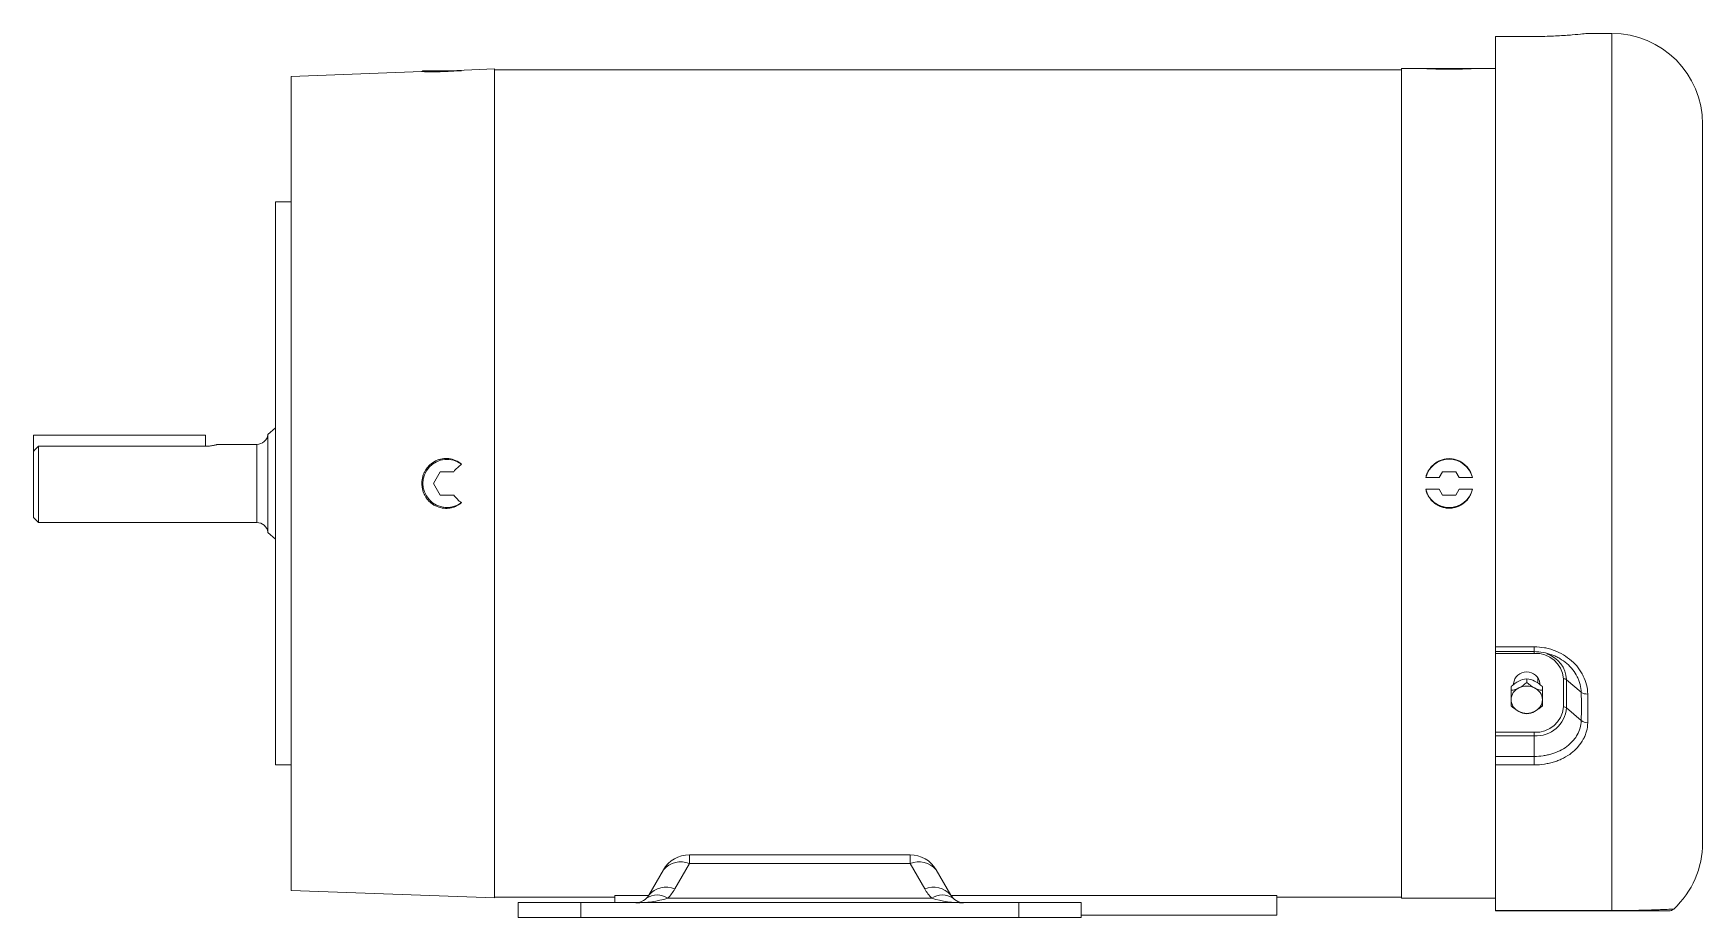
# Paper-space layout '_Back' of a CAD drawing. Header units: inches. Extents: x -7.3 to 6, y -3.5 to 3.6.
import ezdxf

# ---------------------------------------------------------------- set-up
doc = ezdxf.new("R2010")
doc.units = ezdxf.units.IN
doc.header["$MEASUREMENT"] = 0

psp = doc.layouts.new('_Back')

# ---------------------------------------------------------------- linework, layer by layer
at = {"color": 7, "linetype": 'Continuous', "lineweight": 15}
for p, q in [((4.685, 3.571), (4.375, 3.571)), ((4.685, 3.571), (4.375, 3.571)), ((4.375, -3.416), (4.375, 3.571)), ((4.685, 3.571), (4.685, 3.571)), ((5.305, 3.596), (5.113, 3.596)), ((5.305, -3.416), (5.305, 3.596)), ((-4.205, 3.291), (-5.25, 3.252)), ((-5.25, 3.252), (-5.25, -3.252)), ((-4.198, 3.298), (-4.205, 3.291)), ((-4.198, 3.298), (-3.889, 3.298)), ((-3.625, 3.312), (-3.987, 3.298)), ((-3.625, -3.312), (-3.625, 3.312)), ((3.625, 3.306), (-3.625, 3.306)), ((4.375, 3.315), (3.625, 3.315)), ((3.625, -3.315), (3.625, 3.315)), ((3.818, 3.315), (4.192, 3.315)), ((6.031, 2.87), (6.031, -2.87)), ((-5.25, 2.249), (-5.375, 2.249)), ((-5.375, 2.249), (-5.375, -2.249)), ((-5.375, 0.444), (-5.436, 0.391)), ((-7.31, -0.272), (-7.31, 0.385)), ((-5.935, 0.385), (-7.31, 0.385)), ((-7.27, 0.298), (-5.93, 0.298)), ((-7.27, 0.298), (-7.27, -0.312)), ((-5.935, 0.298), (-5.935, 0.385)), ((-5.525, 0.312), (-5.836, 0.312)), ((-5.436, -0.391), (-5.436, 0.391)), ((-4.059, 0.094), (-4.113, 0)), ((-4.113, 0), (-4.059, -0.094)), ((-3.951, 0.094), (-4.059, 0.094)), ((3.818, 0.047), (3.924, 0.047)), ((3.951, 0.094), (3.924, 0.047)), ((4.059, 0.094), (3.951, 0.094)), ((4.086, 0.047), (4.059, 0.094)), ((4.086, 0.047), (4.192, 0.047)), ((-4.059, -0.094), (-3.951, -0.094)), ((3.924, -0.047), (3.818, -0.047)), ((3.924, -0.047), (3.951, -0.094)), ((3.951, -0.094), (4.059, -0.094)), ((4.059, -0.094), (4.086, -0.047)), ((4.192, -0.047), (4.086, -0.047)), ((-7.31, -0.272), (-7.27, -0.312)), ((-7.27, -0.312), (-5.525, -0.312)), ((-5.436, -0.391), (-5.375, -0.444)), ((4.375, -1.306), (4.685, -1.306)), ((4.685, -1.306), (4.685, -1.359)), ((4.685, -1.344), (4.375, -1.344)), ((4.685, -1.359), (4.375, -1.359)), ((4.52, -1.599), (4.52, -1.606)), ((4.625, -1.59), (4.625, -1.561)), ((4.73, -1.606), (4.73, -1.599)), ((4.918, -1.786), (4.918, -1.56)), ((5.061, -1.669), (4.944, -1.568)), ((4.944, -1.568), (4.944, -1.793)), ((4.5, -1.777), (4.5, -1.624)), ((4.75, -1.777), (4.75, -1.624)), ((5.061, -1.894), (4.944, -1.793)), ((4.375, -1.987), (4.685, -1.987)), ((4.685, -2.249), (4.685, -1.987)), ((4.685, -2.017), (4.375, -2.017)), ((-5.375, -2.249), (-5.25, -2.249)), ((4.375, -2.181), (4.685, -2.181)), ((4.685, -2.249), (4.375, -2.249)), ((-2.067, -3.037), (-2.184, -3.24)), ((-0.303, -2.967), (-2.067, -2.967)), ((-0.303, -3.037), (-2.067, -3.037)), ((-0.186, -3.24), (-0.303, -3.037)), ((-2.391, -3.289), (-2.274, -3.087)), ((-0.096, -3.087), (0.021, -3.289)), ((-5.25, -3.252), (-3.625, -3.312)), ((-3.625, -3.306), (-2.663, -3.306)), ((-2.663, -3.293), (-2.393, -3.293)), ((-2.663, -3.349), (-2.663, -3.293)), ((-2.241, -3.314), (-0.129, -3.314)), ((0.042, -3.315), (0.021, -3.289)), ((0.023, -3.293), (2.629, -3.293)), ((2.629, -3.45), (2.629, -3.293)), ((2.629, -3.306), (3.625, -3.306)), ((3.625, -3.315), (4.375, -3.315)), ((-3.435, -3.349), (1.065, -3.349)), ((-3.435, -3.469), (-3.435, -3.349)), ((-2.935, -3.349), (-2.935, -3.469)), ((0.565, -3.469), (0.565, -3.349)), ((1.065, -3.349), (1.065, -3.469)), ((1.065, -3.45), (2.629, -3.45)), ((4.375, -3.413), (5.305, -3.413)), ((5.305, -3.416), (4.375, -3.416)), ((-3.435, -3.469), (1.065, -3.469))]:
    psp.add_line(p, q, dxfattribs=at)
at = {"color": 8, "linetype": 'Continuous', "lineweight": 15}
for p, q in [((-5.525, -0.312), (-5.525, 0.312)), ((4.715, -1.595), (4.715, -1.553)), ((-2.067, -3.037), (-2.067, -2.967)), ((-0.303, -3.037), (-0.303, -2.967))]:
    psp.add_line(p, q, dxfattribs=at)
at = {"color": 7, "linetype": 'Continuous', "lineweight": 15}
for centre, radius, start, end in [((5.305, 2.87), 0.726, 0, 90), ((-5.525, 0.402), 0.09, 270, 352.5384), ((-4.005, 0), 0.192, 53.0268, 306.9732), ((4.005, 0), 0.193, 14.0936, 165.9064), ((4.005, 0), 0.193, 194.0936, 345.9064), ((-5.525, -0.402), 0.09, 7.4616, 90), ((4.7, -1.577), 0.219, 4.4019, 93.8113), ((4.672, -1.798), 0.245, 116.5594, 134.6362), ((4.625, -1.611), 0.106, 6.2339, 173.7661), ((4.633, -1.709), 0.148, 93.1495, 118.5732), ((4.453, -1.415), 0.245, 296.5594, 314.6362), ((4.617, -1.709), 0.148, 61.4268, 86.8505), ((4.797, -1.415), 0.245, 225.3638, 243.4406), ((4.578, -1.798), 0.245, 45.3638, 63.4406), ((4.92, -1.602), 0.0415, 54.8603, 92.9355), ((4.607, -1.731), 0.107, 114.4479, 178.172), ((4.492, -1.505), 0.148, 273.1495, 298.5732), ((4.607, -1.725), 0.107, 181.828, 245.5521), ((4.625, -1.761), 0.142, 63.7983, 116.2017), ((4.643, -1.731), 0.107, 1.828, 65.5521), ((4.758, -1.505), 0.148, 241.4268, 266.8505), ((4.643, -1.725), 0.107, 294.4479, 358.172), ((5.106, -1.597), 0.0857, 237.668, 274.0958), ((0.47, -1.782), 4.592, 358.5951, 1.4049), ((0.365, -1.797), 4.749, 358.6185, 1.3815), ((4.672, -1.603), 0.245, 225.3638, 243.4406), ((4.625, -1.695), 0.142, 243.7983, 296.2017), ((4.633, -1.692), 0.148, 241.4268, 266.8505), ((4.617, -1.692), 0.148, 273.1495, 298.5732), ((4.7, -1.769), 0.219, 266.1887, 355.5981), ((4.701, -1.774), 0.243, 266.1887, 355.5981), ((4.578, -1.603), 0.245, 296.5594, 314.6362), ((4.92, -1.827), 0.0415, 54.8603, 92.9355), ((5.11, -1.831), 0.0807, 232.1987, 271.7878), ((5.305, -2.87), 0.726, 313.0538, 0), ((-2.067, -3.207), 0.24, 90, 150), ((-2.138, -3.199), 0.176, 66.211, 140.688), ((-0.303, -3.207), 0.24, 30, 90), ((-0.232, -3.199), 0.176, 39.312, 113.789), ((-2.495, -3.229), 0.12, 270, 330), ((-2.481, -2.512), 0.838, 269.0554, 286.6843), ((-2.325, -3.436), 0.148, 55.1431, 124.8569), ((-2.255, -3.401), 0.176, 66.211, 140.688), ((-2.495, -3.06), 0.36, 315, 330), ((-0.115, -3.401), 0.176, 39.312, 113.789), ((0.125, -3.06), 0.36, 210, 225), ((-0.045, -3.436), 0.148, 55.1431, 124.8569), ((0.111, -2.512), 0.838, 253.3157, 270.9446), ((0.125, -3.229), 0.12, 210, 270), ((5.76, -3.356), 0.06, 270, 311.9904)]:
    psp.add_arc(centre, radius, start, end, dxfattribs=at)
at = {"color": 8, "linetype": 'Continuous', "lineweight": 15}
psp.add_arc((4.717, -1.577), 0.226, 2.4261, 72.1502, dxfattribs=at)
at = {"color": 7, "linetype": 'Continuous', "lineweight": 15}
for points, knots in [([(5.113, 3.596), (5.113, 3.596), (5.112, 3.596), (5.077, 3.592), (4.994, 3.584), (4.895, 3.577), (4.806, 3.573), (4.742, 3.571), (4.701, 3.571), (4.685, 3.571)], [0, 0, 0, 0, 0.07936, 0.287025, 0.496091, 0.709183, 0.81631, 0.926507, 1, 1, 1, 1]), ([(-4.205, 3.29), (-4.205, 3.29), (-4.209, 3.291), (-4.194, 3.29), (-4.161, 3.29), (-4.108, 3.289), (-4.045, 3.29), (-3.98, 3.293), (-3.927, 3.296), (-3.9, 3.298), (-3.889, 3.298)], [0, 0, 0, 0, 0.011596, 0.167896, 0.324037, 0.47703, 0.625183, 0.769275, 0.912206, 1, 1, 1, 1]), ([(4.192, 3.315), (4.189, 3.315), (4.186, 3.314), (4.178, 3.314), (4.173, 3.314), (4.161, 3.313), (4.155, 3.313), (4.141, 3.312), (4.133, 3.312), (4.116, 3.311), (4.107, 3.311), (4.088, 3.31), (4.079, 3.31), (4.058, 3.31), (4.048, 3.309), (4.026, 3.309), (4.016, 3.309), (3.994, 3.309), (3.983, 3.309), (3.962, 3.309), (3.952, 3.31), (3.931, 3.31), (3.922, 3.31), (3.903, 3.311), (3.894, 3.311), (3.877, 3.312), (3.869, 3.312), (3.855, 3.313), (3.849, 3.313), (3.837, 3.314), (3.832, 3.314), (3.824, 3.314), (3.821, 3.315), (3.818, 3.315)], [0, 0, 0, 0, 0.0625, 0.0625, 0.125, 0.125, 0.1875, 0.1875, 0.25, 0.25, 0.3125, 0.3125, 0.375, 0.375, 0.4375, 0.4375, 0.5, 0.5, 0.5625, 0.5625, 0.625, 0.625, 0.6875, 0.6875, 0.75, 0.75, 0.8125, 0.8125, 0.875, 0.875, 0.9375, 0.9375, 1, 1, 1, 1]), ([(-5.836, 0.312), (-5.836, 0.312), (-5.837, 0.312), (-5.839, 0.311), (-5.841, 0.311), (-5.846, 0.31), (-5.849, 0.309), (-5.856, 0.307), (-5.86, 0.306), (-5.873, 0.303), (-5.883, 0.301), (-5.9, 0.299), (-5.906, 0.299), (-5.918, 0.298), (-5.924, 0.298), (-5.93, 0.298)], [0, 0, 0, 0, 0.125, 0.125, 0.25, 0.25, 0.375, 0.375, 0.5, 0.5, 0.75, 0.75, 0.875, 0.875, 1, 1, 1, 1]), ([(-3.889, 0.154), (-3.903, 0.166), (-3.919, 0.176), (-3.953, 0.191), (-3.971, 0.196), (-3.998, 0.199), (-4.007, 0.199), (-4.026, 0.199), (-4.035, 0.198), (-4.053, 0.195), (-4.062, 0.193), (-4.08, 0.187), (-4.088, 0.184), (-4.113, 0.171), (-4.128, 0.161), (-4.148, 0.142), (-4.155, 0.135), (-4.166, 0.121), (-4.172, 0.113), (-4.181, 0.097), (-4.185, 0.089), (-4.193, 0.072), (-4.196, 0.063), (-4.203, 0.037), (-4.205, 0.019), (-4.205, -0.009), (-4.205, -0.019), (-4.202, -0.037), (-4.201, -0.046), (-4.196, -0.063), (-4.193, -0.072), (-4.185, -0.089), (-4.181, -0.097), (-4.172, -0.113), (-4.166, -0.121), (-4.155, -0.135), (-4.148, -0.142), (-4.135, -0.154), (-4.128, -0.16), (-4.113, -0.171), (-4.105, -0.175), (-4.08, -0.188), (-4.062, -0.193), (-4.026, -0.2), (-4.007, -0.2), (-3.98, -0.197), (-3.971, -0.195), (-3.953, -0.19), (-3.944, -0.187), (-3.928, -0.179), (-3.919, -0.175), (-3.904, -0.165), (-3.896, -0.16), (-3.889, -0.154)], [0, 0, 0, 0, 0.0625, 0.0625, 0.125, 0.125, 0.15625, 0.15625, 0.1875, 0.1875, 0.21875, 0.21875, 0.25, 0.25, 0.3125, 0.3125, 0.34375, 0.34375, 0.375, 0.375, 0.40625, 0.40625, 0.4375, 0.4375, 0.5, 0.5, 0.53125, 0.53125, 0.5625, 0.5625, 0.59375, 0.59375, 0.625, 0.625, 0.65625, 0.65625, 0.6875, 0.6875, 0.71875, 0.71875, 0.75, 0.75, 0.8125, 0.8125, 0.875, 0.875, 0.90625, 0.90625, 0.9375, 0.9375, 0.96875, 0.96875, 1, 1, 1, 1]), ([(-3.951, 0.094), (-3.942, 0.105), (-3.932, 0.116), (-3.911, 0.136), (-3.9, 0.145), (-3.889, 0.154)], [0, 0, 0, 0, 0.5, 0.5, 1, 1, 1, 1]), ([(3.818, 0.047), (3.821, 0.057), (3.824, 0.068), (3.832, 0.088), (3.837, 0.097), (3.849, 0.116), (3.855, 0.124), (3.869, 0.141), (3.877, 0.148), (3.894, 0.162), (3.903, 0.168), (3.921, 0.179), (3.931, 0.183), (3.952, 0.191), (3.962, 0.193), (3.983, 0.197), (3.994, 0.198), (4.016, 0.198), (4.027, 0.197), (4.048, 0.193), (4.058, 0.191), (4.079, 0.183), (4.089, 0.179), (4.107, 0.168), (4.116, 0.162), (4.133, 0.148), (4.141, 0.141), (4.155, 0.124), (4.161, 0.116), (4.173, 0.097), (4.178, 0.088), (4.186, 0.068), (4.189, 0.057), (4.192, 0.047)], [0, 0, 0, 0, 0.0625, 0.0625, 0.125, 0.125, 0.1875, 0.1875, 0.25, 0.25, 0.3125, 0.3125, 0.375, 0.375, 0.4375, 0.4375, 0.5, 0.5, 0.5625, 0.5625, 0.625, 0.625, 0.6875, 0.6875, 0.75, 0.75, 0.8125, 0.8125, 0.875, 0.875, 0.9375, 0.9375, 1, 1, 1, 1]), ([(-3.889, -0.154), (-3.901, -0.145), (-3.912, -0.136), (-3.932, -0.116), (-3.942, -0.105), (-3.951, -0.094)], [0, 0, 0, 0, 0.5, 0.5, 1, 1, 1, 1]), ([(4.192, -0.047), (4.189, -0.057), (4.186, -0.068), (4.178, -0.087), (4.173, -0.097), (4.161, -0.116), (4.155, -0.124), (4.141, -0.141), (4.133, -0.148), (4.116, -0.162), (4.107, -0.168), (4.088, -0.179), (4.079, -0.183), (4.058, -0.191), (4.048, -0.193), (4.026, -0.197), (4.016, -0.198), (3.994, -0.198), (3.983, -0.197), (3.962, -0.193), (3.952, -0.191), (3.931, -0.183), (3.922, -0.179), (3.903, -0.168), (3.894, -0.162), (3.877, -0.148), (3.869, -0.141), (3.855, -0.124), (3.849, -0.116), (3.837, -0.097), (3.832, -0.088), (3.824, -0.068), (3.821, -0.057), (3.818, -0.047)], [0, 0, 0, 0, 0.0625, 0.0625, 0.125, 0.125, 0.1875, 0.1875, 0.25, 0.25, 0.3125, 0.3125, 0.375, 0.375, 0.4375, 0.4375, 0.5, 0.5, 0.5625, 0.5625, 0.625, 0.625, 0.6875, 0.6875, 0.75, 0.75, 0.8125, 0.8125, 0.875, 0.875, 0.9375, 0.9375, 1, 1, 1, 1]), ([(4.685, -1.306), (4.713, -1.306), (4.74, -1.308), (4.78, -1.315), (4.793, -1.318), (4.82, -1.326), (4.833, -1.33), (4.871, -1.344), (4.895, -1.356), (4.941, -1.384), (4.963, -1.4), (5.003, -1.434), (5.021, -1.453), (5.044, -1.484), (5.052, -1.495), (5.065, -1.517), (5.071, -1.528), (5.088, -1.562), (5.097, -1.585), (5.109, -1.633), (5.112, -1.658), (5.113, -1.682)], [0, 0, 0, 0, 0.125, 0.125, 0.1875, 0.1875, 0.25, 0.25, 0.375, 0.375, 0.5, 0.5, 0.625, 0.625, 0.6875, 0.6875, 0.75, 0.75, 0.875, 0.875, 1, 1, 1, 1]), ([(5.061, -1.669), (5.06, -1.648), (5.057, -1.627), (5.049, -1.596), (5.046, -1.586), (5.038, -1.565), (5.034, -1.555), (5.019, -1.525), (5.007, -1.507), (4.979, -1.471), (4.963, -1.454), (4.928, -1.424), (4.909, -1.411), (4.879, -1.393), (4.868, -1.387), (4.847, -1.377), (4.836, -1.373), (4.803, -1.361), (4.78, -1.354), (4.733, -1.346), (4.709, -1.344), (4.685, -1.344)], [0, 0, 0, 0, 0.125, 0.125, 0.1875, 0.1875, 0.25, 0.25, 0.375, 0.375, 0.5, 0.5, 0.625, 0.625, 0.6875, 0.6875, 0.75, 0.75, 0.875, 0.875, 1, 1, 1, 1]), ([(4.685, -2.181), (4.709, -2.181), (4.733, -2.18), (4.768, -2.174), (4.779, -2.172), (4.802, -2.167), (4.814, -2.164), (4.847, -2.154), (4.868, -2.146), (4.909, -2.126), (4.928, -2.115), (4.963, -2.089), (4.978, -2.075), (4.999, -2.052), (5.006, -2.044), (5.018, -2.027), (5.023, -2.018), (5.038, -1.992), (5.046, -1.973), (5.057, -1.935), (5.06, -1.915), (5.061, -1.894)], [0, 0, 0, 0, 0.125, 0.125, 0.1875, 0.1875, 0.25, 0.25, 0.375, 0.375, 0.5, 0.5, 0.625, 0.625, 0.6875, 0.6875, 0.75, 0.75, 0.875, 0.875, 1, 1, 1, 1]), ([(5.113, -1.911), (5.112, -1.935), (5.109, -1.958), (5.1, -1.991), (5.096, -2.002), (5.088, -2.024), (5.083, -2.034), (5.066, -2.065), (5.052, -2.085), (5.029, -2.112), (5.02, -2.121), (5.002, -2.138), (4.993, -2.146), (4.964, -2.169), (4.942, -2.182), (4.907, -2.2), (4.895, -2.206), (4.871, -2.216), (4.846, -2.225), (4.821, -2.232), (4.794, -2.238), (4.781, -2.24), (4.74, -2.247), (4.713, -2.249), (4.685, -2.249)], [0, 0, 0, 0, 0.125, 0.125, 0.1875, 0.1875, 0.25, 0.25, 0.375, 0.375, 0.4375, 0.4375, 0.5, 0.5, 0.625, 0.625, 0.6875, 0.6875, 0.75, 0.8125, 0.8125, 0.875, 0.875, 1, 1, 1, 1]), ([(5.758, -3.416), (5.759, -3.416), (5.762, -3.416), (5.745, -3.416), (5.704, -3.416), (5.645, -3.416), (5.578, -3.416), (5.508, -3.416), (5.425, -3.416), (5.356, -3.416), (5.315, -3.416), (5.305, -3.416)], [0, 0, 0, 0, 0.070697, 0.272622, 0.473804, 0.628381, 0.731026, 0.833087, 0.904639, 0.976872, 1, 1, 1, 1])]:
    psp.add_open_spline(points, degree=3, knots=knots, dxfattribs=at)
psp.add_open_spline([(-7.31, 0.256), (-7.297, 0.27), (-7.284, 0.284), (-7.27, 0.298)], degree=3, dxfattribs=at)
at = {"color": 8, "linetype": 'Continuous', "lineweight": 15}
psp.add_open_spline([(5.305, -3.413), (5.333, -3.413), (5.396, -3.413), (5.474, -3.412), (5.537, -3.41), (5.599, -3.409), (5.658, -3.407), (5.71, -3.405), (5.749, -3.403), (5.785, -3.401), (5.802, -3.4), (5.8, -3.4), (5.8, -3.4)], degree=3, knots=[0, 0, 0, 0, 0.062502, 0.140479, 0.198653, 0.258375, 0.365432, 0.475066, 0.591473, 0.708764, 0.947568, 1, 1, 1, 1], dxfattribs=at)

doc.saveas('drawing.dxf')
